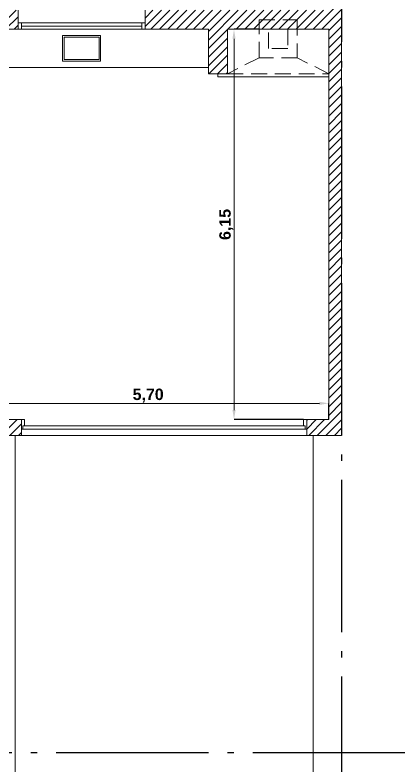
# Model space of a CAD drawing. Header units: millimetres. Extents: x 1434 to 1660, y 1457 to 1517.
# Drawn here: x 1613.81 to 1619.96, y 1486.88 to 1498.71 of the extents above; entities that cross this region are included whole.
import ezdxf

# ---------------------------------------------------------------- set-up
doc = ezdxf.new("R2010")
doc.units = ezdxf.units.MM
doc.linetypes.add('ACAD_ISO04W100', pattern=[30, 24, -3, 0, -3])
doc.linetypes.add('HIDDEN', pattern=[0.375, 0.25, -0.125])
for name, color, linetype, lineweight in [('cotas', 104, 'Continuous', 18), ('gris', 251, 'Continuous', 18), ('L.M.', 160, 'ACAD_ISO04W100', 30), ('rojo muros', 232, 'Continuous', 18)]:
    doc.layers.add(name, color=color, linetype=linetype, lineweight=lineweight)
doc.styles.add('SANSSERIFBOLD', font='sasb____.pfb')
doc.styles.get("Standard").update_dxf_attribs({"font": 'ARIAL.TTF'})
doc.dimstyles.new('ISO-25', dxfattribs={"dimtxt": 2.5, "dimasz": 2.5, "dimexe": 1.25, "dimexo": 0.625, "dimtad": 1, "dimtxsty": 'Standard', "dimcen": 2.5, "dimadec": 0, "dimazin": 0, "dimtfac": 1, "dimtmove": 0, "dimatfit": 3, "dimfxl": 0, "dimarcsym": 0})

# ---------------------------------------------------------------- blocks, each defined once
blk = doc.blocks.new('*D45')
at = {"layer": 'cotas', "color": 0, "linetype": 'Continuous', "lineweight": -2}
for p, q in [((1617.655, 1498.486), (1617.259, 1498.486)), ((1618.355, 1492.336), (1617.259, 1492.336))]:
    blk.add_line(p, q, dxfattribs=at)
at = {"layer": 'cotas', "color": 0, "linetype": 'Continuous', "lineweight": 9}
blk.add_line((1617.259, 1498.336), (1617.259, 1492.486), dxfattribs=at)
at = {"layer": 'cotas', "color": 0, "linetype": 'Continuous'}
for points in [[(1617.234, 1498.336), (1617.284, 1498.336), (1617.259, 1498.486)], [(1617.234, 1492.486), (1617.284, 1492.486), (1617.259, 1492.336)]]:
    blk.add_solid(points, dxfattribs=at)
at = {"layer": 'Defpoints', "color": 0, "linetype": 'Continuous'}
for p in [(1617.655, 1498.486), (1617.259, 1492.336), (1618.355, 1492.336)]:
    blk.add_point(p, dxfattribs=at)
at = {"layer": 'cotas', "linetype": 'Continuous', "insert": (1617.137, 1495.411), "char_height": 0.18, "attachment_point": 5, "rotation": 90, "style": 'SANSSERIFBOLD'}
blk.add_mtext('6,15', dxfattribs=at)
blk = doc.blocks.new('*D46')
at = {"layer": 'cotas', "color": 0, "linetype": 'Continuous', "lineweight": -2}
for p, q in [((1613.055, 1492.331), (1613.055, 1492.592)), ((1618.755, 1492.336), (1618.755, 1492.592))]:
    blk.add_line(p, q, dxfattribs=at)
at = {"layer": 'cotas', "color": 0, "linetype": 'Continuous', "lineweight": 9}
blk.add_line((1618.605, 1492.592), (1613.205, 1492.592), dxfattribs=at)
at = {"layer": 'cotas', "color": 0, "linetype": 'Continuous'}
for points in [[(1613.205, 1492.617), (1613.205, 1492.567), (1613.055, 1492.592)], [(1618.605, 1492.617), (1618.605, 1492.567), (1618.755, 1492.592)]]:
    blk.add_solid(points, dxfattribs=at)
at = {"layer": 'Defpoints', "color": 0, "linetype": 'Continuous'}
for p in [(1613.055, 1492.592), (1613.055, 1492.331), (1618.755, 1492.336)]:
    blk.add_point(p, dxfattribs=at)
at = {"layer": 'cotas', "linetype": 'Continuous', "insert": (1615.905, 1492.714), "char_height": 0.18, "attachment_point": 5, "style": 'SANSSERIFBOLD'}
blk.add_mtext('5,70', dxfattribs=at)

msp = doc.modelspace()

# ---------------------------------------------------------------- hatches: boundary and pattern name
at = {"layer": 'rojo muros'}
h = msp.add_hatch(dxfattribs=at)
h.set_pattern_fill('LINE', color=256, scale=0.03, angle=45, style=0)
h.paths.add_polyline_path([(1613.90526, 1492.0859), (1613.90526, 1492.3359), (1613.55526, 1492.3359), (1613.55526, 1492.0859)])
h.paths.add_polyline_path([(1618.95526, 1492.0859), (1618.95526, 1498.7859), (1615.85526, 1498.7859), (1615.85526, 1498.4859), (1616.85526, 1498.4859), (1616.85526, 1497.7859), (1617.15526, 1497.7859), (1617.15526, 1498.4859), (1617.65526, 1498.4859), (1617.65526, 1498.6359), (1618.25526, 1498.6359), (1618.25526, 1498.4859), (1618.75526, 1498.4859), (1618.75526, 1492.3359), (1618.40526, 1492.3359), (1618.40526, 1492.0859)])
h.paths.add_polyline_path([(1617.65526, 1498.6359), (1617.65526, 1498.4859), (1618.25526, 1498.4859), (1618.25526, 1498.6359)], flags=17)
h.paths.add_polyline_path([(1613.85526, 1498.4859), (1613.85526, 1498.7859), (1612.85526, 1498.7859), (1612.85526, 1497.7859), (1613.05526, 1497.7859), (1613.05526, 1498.4859)])
h.paths.add_polyline_path([(1612.85526, 1495.5359), (1613.05526, 1495.5359), (1613.05526, 1495.7859), (1612.85526, 1495.7859)])
h.paths.add_polyline_path([(1616.30526, 1504.7859), (1616.30526, 1504.6359), (1618.80526, 1504.6359), (1618.80526, 1498.7859), (1618.95526, 1498.7859), (1618.95526, 1504.7859)])

# ---------------------------------------------------------------- linework, layer by layer
at = {"layer": 'gris'}
for p, q in [((1613.85526, 1498.4859), (1613.85526, 1498.7859)), ((1615.85526, 1498.4859), (1615.85526, 1498.7859)), ((1618.95526, 1492.0859), (1618.95526, 1498.7859)), ((1613.90526, 1498.5859), (1615.80526, 1498.5859)), ((1613.90526, 1498.5359), (1615.80526, 1498.5359)), ((1613.85526, 1498.4859), (1613.05526, 1498.4859)), ((1613.90526, 1498.4859), (1615.80526, 1498.4859)), ((1616.85526, 1498.4859), (1615.85526, 1498.4859)), ((1616.85526, 1497.7859), (1616.85526, 1498.4859)), ((1618.75526, 1498.4859), (1617.15526, 1498.4859)), ((1617.15526, 1497.7859), (1617.15526, 1498.4859)), ((1618.75526, 1492.3359), (1618.75526, 1498.4859)), ((1616.85526, 1497.8859), (1613.05526, 1497.8859)), ((1616.85526, 1497.7859), (1617.15526, 1497.7859)), ((1617.00526, 1497.7859), (1617.00526, 1497.7359)), ((1617.00526, 1497.7359), (1618.75526, 1497.7359)), ((1613.90526, 1492.3359), (1613.55526, 1492.3359)), ((1613.90526, 1492.3359), (1613.90526, 1492.0859)), ((1618.75526, 1492.3359), (1618.40526, 1492.3359)), ((1618.40526, 1492.3359), (1618.40526, 1492.0859)), ((1613.90526, 1492.0859), (1613.55526, 1492.0859)), ((1613.80526, 1492.0859), (1613.80526, 1479.0859)), ((1618.40526, 1492.0859), (1613.90526, 1492.0859)), ((1618.95526, 1492.0859), (1613.90526, 1492.0859)), ((1618.50526, 1492.0859), (1618.50526, 1479.0859))]:
    msp.add_line(p, q, dxfattribs=at)
at = {"layer": 'gris', "linetype": 'HIDDEN'}
for p, q in [((1617.65526, 1498.0359), (1617.15526, 1497.7859)), ((1618.75526, 1497.7859), (1618.25526, 1498.0359)), ((1617.15526, 1497.7859), (1618.75526, 1497.7859))]:
    msp.add_line(p, q, dxfattribs=at)
for points in [[(1618.25526, 1498.6359), (1618.25526, 1498.0359), (1617.65526, 1498.0359), (1617.65526, 1498.6359)], [(1618.10526, 1498.4859), (1618.10526, 1498.1859), (1617.80526, 1498.1859), (1617.80526, 1498.4859)]]:
    msp.add_lwpolyline(points, close=True, dxfattribs=at)
at = {"layer": 'gris'}
for points in [[(1613.90526, 1498.4859), (1613.85526, 1498.4859), (1613.85526, 1498.5859), (1613.90526, 1498.5859)], [(1615.80526, 1498.4859), (1615.85526, 1498.4859), (1615.85526, 1498.5859), (1615.80526, 1498.5859)], [(1618.38026, 1492.1859), (1613.93026, 1492.1859), (1613.93026, 1492.2359), (1618.38026, 1492.2359)]]:
    msp.add_lwpolyline(points, close=True, dxfattribs=at)
at = {"layer": 'gris', "linetype": 'Continuous', "lineweight": 15, "ltscale": 0.07}
for points in [[(1615.15526, 1497.9859), (1614.55526, 1497.9859), (1614.55526, 1498.3859), (1615.15526, 1498.3859)], [(1615.13026, 1498.0109), (1614.58026, 1498.0109), (1614.58026, 1498.3609), (1615.13026, 1498.3609)]]:
    msp.add_lwpolyline(points, close=True, dxfattribs=at)
at = {"layer": 'gris'}
for points in [[(1613.90526, 1492.3359), (1613.90526, 1492.1859), (1613.93026, 1492.1859), (1613.93026, 1492.2359), (1613.95526, 1492.2359), (1613.95526, 1492.3359), (1613.90526, 1492.3359)], [(1618.40526, 1492.3359), (1618.40526, 1492.1859), (1618.38026, 1492.1859), (1618.38026, 1492.2359), (1618.35526, 1492.2359), (1618.35526, 1492.3359), (1618.40526, 1492.3359)]]:
    msp.add_lwpolyline(points, dxfattribs=at)
at = {"layer": 'L.M.', "ltscale": 0.1}
msp.add_line((1618.95526, 1513.0859), (1618.95526, 1481.0859), dxfattribs=at)
at = {"layer": 'L.M.', "color": 253, "ltscale": 0.1}
msp.add_line((1619.95526, 1487.0859), (1597.95526, 1487.0859), dxfattribs=at)

# ---------------------------------------------------------------- dimensions: what is measured, and where the dimension line sits
at = {"layer": 'cotas', "linetype": 'Continuous'}
dim = msp.add_linear_dim(base=(1617.25872, 1492.3359), p1=(1617.65526, 1498.4859), p2=(1618.35526, 1492.3359), angle=90, dimstyle='ISO-25', override={"dimtxt": 0.18, "dimasz": 0.15, "dimexe": 0, "dimexo": 0, "dimgap": 0.01, "dimzin": 0, "dimtxsty": 'SANSSERIFBOLD', "dimclrt": 256, "dimlwd": 9}, dxfattribs=at)
dim.commit()
dim.dimension.update_dxf_attribs({"geometry": '*D45', "text_midpoint": (1617.25872, 1495.4109), "dimtype": 160})
dim = msp.add_linear_dim(base=(1613.05526, 1492.59211), p1=(1618.75526, 1492.3359), p2=(1613.05526, 1492.33052), dimstyle='ISO-25', override={"dimtxt": 0.18, "dimasz": 0.15, "dimexe": 0, "dimexo": 0, "dimgap": 0.01, "dimzin": 0, "dimtxsty": 'SANSSERIFBOLD', "dimclrt": 256, "dimlwd": 9}, dxfattribs=at)
dim.commit()
dim.dimension.update_dxf_attribs({"geometry": '*D46', "text_midpoint": (1615.90526, 1492.59211), "dimtype": 160})

doc.saveas('drawing.dxf')
